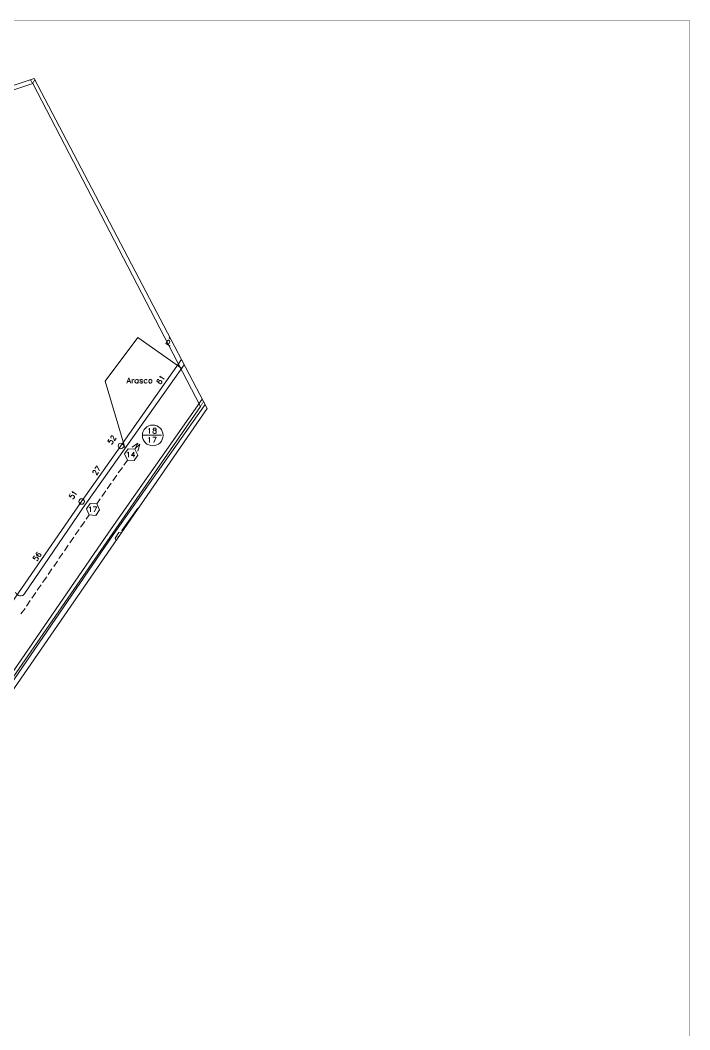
# Model space of a CAD drawing. Header units: millimetres. Extents: x 3.6 to 37.8, y 0.6 to 28.7.
# Drawn here: x 28.22 to 37.77, y 14.31 to 28.7 of the extents above; entities that cross this region are included whole.
import ezdxf

# ---------------------------------------------------------------- set-up
doc = ezdxf.new("R2010")
doc.units = ezdxf.units.MM
for name, color, linetype, true_color in [('PDF_Batangas$Geomap$Actives-Amplifier', 92, 'Continuous', 0x00b800), ('PDF_Batangas$Geomap$Cable-565', 23, 'Continuous', 0xdd8a6e), ('PDF_Batangas$Geomap$LOTS', 254, 'Continuous', 0xdcdcdc), ('PDF_Batangas$Geomap$ROAD', 8, 'Continuous', 0x808080), ('PDF_Batangas$Geomap$SDU', 157, 'Continuous', 0x396472), ('PDF_Batangas$Geomap$Symbols-EndOfLine', 15, 'Continuous', 0x954a4a)]:
    doc.layers.add(name, color=color, linetype=linetype, true_color=true_color)
for name, color, linetype in [('PDF_Batangas$Geomap$BOUNDARY-NODE', 3, 'Continuous'), ('PDF_Batangas$Geomap$NAME-ROAD', 7, 'Continuous'), ('PDF_Batangas$Geomap$Passives-TapOffs', 7, 'Continuous'), ('PDF_Batangas$Geomap$POLE', 7, 'Continuous'), ('PDF_Batangas$Geomap$STRAND', 7, 'Continuous'), ('PDF_Batangas$Geomap$Symbols-Terminator', 7, 'Continuous'), ('PDF_FRAME-TB', 7, 'Continuous')]:
    doc.layers.add(name, color=color, linetype=linetype)

msp = doc.modelspace()

# ---------------------------------------------------------------- hatches: boundary and pattern name
at = {"layer": 'PDF_Batangas$Geomap$BOUNDARY-NODE', "transparency": 33554559}
for points in [[(28.364, 27.855), (28.362, 27.854), (28.395, 27.799), (28.404, 27.803)], [(28.373, 27.858), (28.364, 27.855), (28.404, 27.803)], [(28.429, 27.861), (28.428, 27.862), (28.395, 27.803), (28.404, 27.799)], [(28.434, 27.851), (28.429, 27.861), (28.404, 27.799)], [(30.84, 23.26), (30.835, 23.269), (30.785, 23.195), (30.793, 23.191)], [(30.84, 23.26), (30.84, 23.26), (30.793, 23.191)]]:
    msp.add_hatch(color=256, dxfattribs=at).paths.add_polyline_path(points)

# ---------------------------------------------------------------- linework, layer by layer
at = {"layer": 'PDF_Batangas$Geomap$Actives-Amplifier', "lineweight": 13}
msp.add_lwpolyline([(29.682, 21.419), (29.671, 21.427), (29.901, 21.748), (29.906, 21.744)], dxfattribs=at)
at = {"layer": 'PDF_Batangas$Geomap$BOUNDARY-NODE', "lineweight": 0}
msp.add_lwpolyline([(25.76, 14.199), (23.658, 10.99), (22.774, 11.618), (30.791, 23.195), (28.401, 27.801), (16.563, 23.825), (11.864, 19.392)], dxfattribs=at)
at = {"layer": 'PDF_Batangas$Geomap$Cable-565', "lineweight": 13}
for points in [[(29.68, 22.328), (29.621, 22.249)], [(29.75, 22.432), (29.7, 22.361)], [(29.6, 22.215), (29.542, 22.136)], [(29.521, 22.103), (29.463, 22.023)], [(29.363, 21.882), (29.313, 21.807)], [(29.442, 21.994), (29.388, 21.911)], [(29.204, 21.652), (29.162, 21.59)], [(29.142, 21.556), (29.083, 21.477)], [(28.987, 21.331), (28.929, 21.252)], [(29.062, 21.444), (29.008, 21.365)], [(28.908, 21.219), (28.854, 21.139)], [(28.829, 21.106), (28.775, 21.027)], [(28.675, 20.881), (28.62, 20.802)], [(28.754, 20.993), (28.7, 20.914)], [(28.6, 20.768), (28.541, 20.689)], [(28.52, 20.656), (28.466, 20.577)], [(28.445, 20.543), (28.387, 20.464)], [(28.291, 20.318), (28.233, 20.239)], [(28.366, 20.431), (28.312, 20.351)]]:
    msp.add_lwpolyline(points, dxfattribs=at)
at = {"layer": 'PDF_Batangas$Geomap$LOTS', "lineweight": 0}
msp.add_lwpolyline([(29.721, 22.599), (29.434, 23.558), (29.901, 24.179), (30.526, 23.737)], dxfattribs=at)
at = {"layer": 'PDF_Batangas$Geomap$NAME-ROAD', "lineweight": 9}
for points in [[(30.367, 24.161), (30.347, 24.175), (30.354, 24.186)], [(30.359, 24.054), (30.297, 24.096), (30.318, 24.129), (30.326, 24.138), (30.334, 24.142), (30.343, 24.142), (30.351, 24.133), (30.355, 24.125), (30.355, 24.121), (30.351, 24.108), (30.33, 24.075)]]:
    msp.add_lwpolyline(points, dxfattribs=at)
at = {"layer": 'PDF_Batangas$Geomap$Passives-TapOffs', "lineweight": 9}
for points in [[(29.763, 22.595), (29.859, 22.586), (29.901, 22.503), (29.846, 22.424), (29.75, 22.432), (29.709, 22.52)], [(29.221, 21.815), (29.313, 21.807), (29.354, 21.723), (29.3, 21.644), (29.204, 21.652), (29.167, 21.736)]]:
    msp.add_lwpolyline(points, close=True, dxfattribs=at)
for points in [[(29.75, 22.532), (29.755, 22.536), (29.767, 22.545), (29.767, 22.474)], [(29.859, 22.499), (29.809, 22.499), (29.842, 22.545), (29.842, 22.474)], [(29.204, 21.752), (29.213, 21.757), (29.225, 21.765), (29.225, 21.694)], [(29.263, 21.765), (29.313, 21.765), (29.279, 21.694)], [(29.591, 21.287), (29.575, 21.319), (29.629, 21.398), (29.665, 21.395)], [(29.617, 21.331), (29.617, 21.335), (29.621, 21.34), (29.621, 21.344), (29.629, 21.348), (29.633, 21.348)]]:
    msp.add_lwpolyline(points, dxfattribs=at)
at = {"layer": 'PDF_Batangas$Geomap$POLE', "lineweight": 0}
for points in [[(29.521, 22.745), (29.517, 22.745), (29.513, 22.753), (29.513, 22.766), (29.525, 22.778), (29.538, 22.778), (29.546, 22.774), (29.55, 22.766), (29.554, 22.753), (29.567, 22.707), (29.592, 22.745)], [(29.517, 22.661), (29.529, 22.661), (29.542, 22.674), (29.546, 22.686), (29.538, 22.703), (29.521, 22.711), (29.509, 22.711), (29.5, 22.703), (29.492, 22.686), (29.496, 22.682), (29.471, 22.703), (29.488, 22.728)], [(28.966, 21.882), (28.979, 21.882), (28.996, 21.898), (28.996, 21.915), (28.983, 21.928), (28.971, 21.932), (28.962, 21.932), (28.954, 21.928), (28.946, 21.919), (28.946, 21.903), (28.921, 21.923), (28.937, 21.953)], [(28.966, 21.965), (28.966, 21.969), (28.962, 21.986), (29.025, 21.94)]]:
    msp.add_lwpolyline(points, dxfattribs=at)
for centre in [(29.658, 22.634), (29.099, 21.842)]:
    msp.add_circle(centre, 0.0396, dxfattribs=at)
at = {"layer": 'PDF_Batangas$Geomap$ROAD', "lineweight": 0}
for points in [[(30.562, 23.79), (29.112, 21.74), (29.046, 21.64), (28.287, 20.535)], [(24.659, 14.38), (29.484, 21.406), (30.818, 23.3)], [(30.858, 23.224), (29.546, 21.365), (24.722, 14.334)]]:
    msp.add_lwpolyline(points, dxfattribs=at)
msp.add_arc((28.227, 20.574), 0.0771, 199.4183, 325.5304, dxfattribs=at)
at = {"layer": 'PDF_Batangas$Geomap$SDU', "lineweight": 0}
for points in [[(29.742, 23.529), (29.771, 23.604), (29.8, 23.529)], [(29.788, 23.554), (29.75, 23.554)], [(29.817, 23.529), (29.817, 23.579)], [(29.817, 23.558), (29.821, 23.57), (29.825, 23.575), (29.834, 23.579), (29.846, 23.579)], [(29.905, 23.541), (29.896, 23.533), (29.888, 23.529), (29.88, 23.529), (29.871, 23.533), (29.863, 23.541), (29.859, 23.55), (29.859, 23.558), (29.863, 23.57), (29.88, 23.579), (29.888, 23.579), (29.905, 23.57)], [(29.905, 23.529), (29.905, 23.579)], [(29.93, 23.541), (29.934, 23.533), (29.942, 23.529), (29.955, 23.529), (29.963, 23.533), (29.967, 23.541), (29.963, 23.55), (29.959, 23.554), (29.938, 23.558), (29.934, 23.562), (29.93, 23.57), (29.934, 23.575), (29.942, 23.579), (29.955, 23.579), (29.963, 23.575), (29.967, 23.57)], [(30.034, 23.541), (30.026, 23.533), (30.017, 23.529), (30.009, 23.529), (30.001, 23.533), (29.992, 23.541), (29.988, 23.55), (29.988, 23.558), (29.992, 23.57), (30.009, 23.579), (30.017, 23.579), (30.034, 23.57)]]:
    msp.add_lwpolyline(points, dxfattribs=at)
msp.add_lwpolyline([(30.071, 23.579), (30.084, 23.579), (30.092, 23.575), (30.097, 23.57), (30.101, 23.558), (30.101, 23.55), (30.092, 23.533), (30.084, 23.529), (30.071, 23.529), (30.059, 23.541), (30.055, 23.55), (30.055, 23.558), (30.059, 23.57), (30.067, 23.575)], close=True, dxfattribs=at)
at = {"layer": 'PDF_Batangas$Geomap$STRAND', "color": 254, "lineweight": 0, "true_color": 0xdcdcdc}
msp.add_lwpolyline([(22.833, 10.506), (22.266, 11.916), (23.341, 13.488), (24.35, 14.931), (24.709, 15.456), (25.727, 16.936), (26.352, 17.849), (26.861, 18.592), (27.957, 20.189), (29.096, 21.844), (29.655, 22.636), (30.522, 23.866)], dxfattribs=at)
at = {"layer": 'PDF_Batangas$Geomap$STRAND', "lineweight": 0}
for points in [[(30.217, 23.608), (30.217, 23.616), (30.213, 23.629), (30.276, 23.587)], [(30.205, 23.529), (30.197, 23.545), (30.201, 23.554), (30.201, 23.558), (30.209, 23.566), (30.222, 23.566), (30.23, 23.562), (30.234, 23.562), (30.242, 23.55), (30.242, 23.533), (30.238, 23.529), (30.222, 23.52), (30.205, 23.529), (30.192, 23.537), (30.18, 23.55), (30.172, 23.562), (30.18, 23.579), (30.188, 23.583), (30.197, 23.583)], [(29.288, 22.311), (29.313, 22.349), (29.354, 22.278)], [(29.267, 22.249), (29.258, 22.257), (29.258, 22.269), (29.267, 22.282), (29.271, 22.286), (29.283, 22.286), (29.292, 22.282), (29.296, 22.274), (29.3, 22.261), (29.313, 22.215), (29.338, 22.253)], [(28.454, 21.002), (28.462, 20.998), (28.466, 20.998), (28.474, 21.006), (28.483, 21.023), (28.479, 21.031), (28.47, 21.044), (28.466, 21.048), (28.445, 21.048), (28.437, 21.044), (28.433, 21.035), (28.429, 21.023), (28.429, 21.019), (28.404, 21.039), (28.424, 21.069)], [(28.483, 21.064), (28.466, 21.073), (28.454, 21.085), (28.449, 21.098), (28.449, 21.106), (28.454, 21.114), (28.462, 21.119), (28.47, 21.119)]]:
    msp.add_lwpolyline(points, dxfattribs=at)
msp.add_lwpolyline([(28.474, 21.073), (28.47, 21.081), (28.474, 21.089), (28.474, 21.094), (28.487, 21.098), (28.495, 21.102), (28.504, 21.098), (28.516, 21.085), (28.516, 21.069), (28.512, 21.064), (28.495, 21.056), (28.483, 21.064)], close=True, dxfattribs=at)
at = {"layer": 'PDF_Batangas$Geomap$Symbols-EndOfLine', "lineweight": 0}
for points in [[(30.051, 22.874), (30.059, 22.878), (30.067, 22.887), (30.067, 22.812)], [(30.238, 22.787), (29.976, 22.787)], [(30.051, 22.745), (30.059, 22.749), (30.067, 22.757), (30.067, 22.682)], [(30.113, 22.757), (30.163, 22.757), (30.126, 22.682)]]:
    msp.add_lwpolyline(points, dxfattribs=at)
msp.add_lwpolyline([(30.122, 22.887), (30.155, 22.887), (30.159, 22.878), (30.159, 22.87), (30.155, 22.862), (30.147, 22.862), (30.122, 22.853), (30.113, 22.837), (30.113, 22.828), (30.117, 22.82), (30.122, 22.816), (30.13, 22.812), (30.147, 22.812), (30.155, 22.816), (30.159, 22.82), (30.163, 22.828), (30.163, 22.837), (30.159, 22.845), (30.151, 22.853), (30.142, 22.857), (30.126, 22.862), (30.122, 22.862), (30.117, 22.87), (30.117, 22.878)], close=True, dxfattribs=at)
msp.add_circle((30.112, 22.784), 0.148, dxfattribs=at)
at = {"layer": 'PDF_Batangas$Geomap$Symbols-Terminator', "lineweight": 9}
for points in [[(29.821, 22.616), (29.901, 22.674), (29.867, 22.603)], [(29.859, 22.586), (29.867, 22.603), (29.926, 22.657), (29.901, 22.561)]]:
    msp.add_lwpolyline(points, dxfattribs=at)
at = {"layer": 'PDF_FRAME-TB', "lineweight": 0, "const_width": 0.00834}
msp.add_lwpolyline([(37.765, 0.599), (37.765, 28.699), (3.568, 28.699), (3.568, 0.599)], close=True, dxfattribs=at)
at = {"layer": 'PDF_FRAME-TB', "color": 254, "lineweight": 0, "true_color": 0xdcdcdc}
msp.add_lwpolyline([(32.077, 12.049), (27.686, 10.736), (25.777, 14.351), (23.658, 11.169), (22.949, 11.657), (26.807, 17.257), (30.889, 23.166), (28.42, 27.874), (16.528, 23.875), (11.833, 19.446), (8.418, 16.978), (12.475, 2.567), (14.722, 2.571), (14.889, 2.775), (20.76, 3.451), (22.916, 5.982), (29.542, 7.533), (33.42, 8.768)], close=True, dxfattribs=at)

doc.saveas('drawing.dxf')
